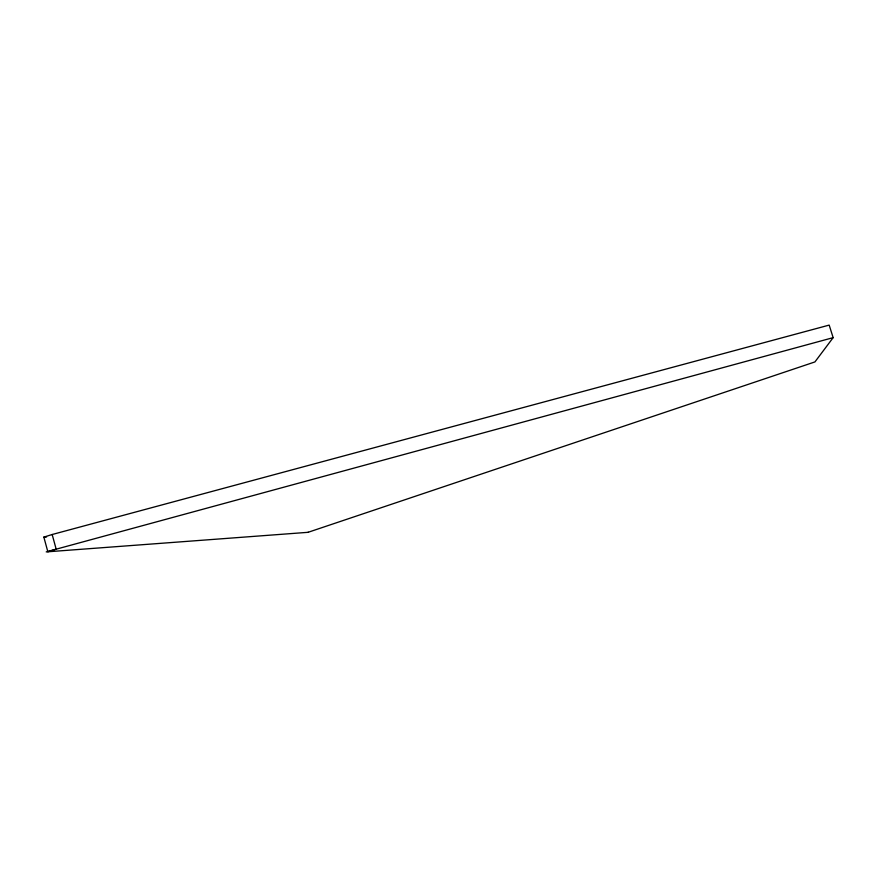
<?xml version="1.0" encoding="UTF-8"?>
<svg xmlns="http://www.w3.org/2000/svg" width="877" height="877" viewBox="0 0 877 877"><rect width="100%" height="100%" fill="white"/><g stroke="black" fill="none" stroke-linecap="round" stroke-linejoin="round"><path stroke-width="1.32" d="M52.171 534.51L56.172 549.188L47.84 551.776L43.85 537.108L52.171 534.51L829.171 325.104L833.15 337.645L814.93 361.927L308.013 532.328M833.15 337.645L46.218 551.896L308.386 532.295M43.85 537.108L46.58 536.965"/></g></svg>
